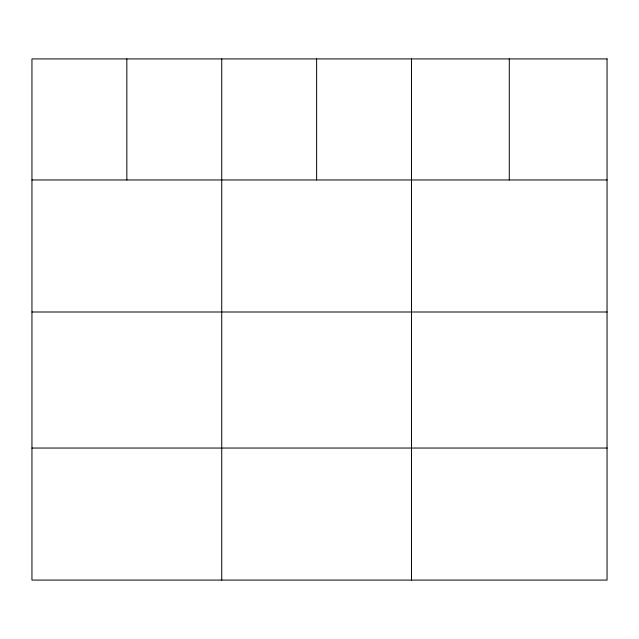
<?xml version="1.0" encoding="UTF-8"?>
<svg xmlns="http://www.w3.org/2000/svg" width="639" height="639" viewBox="0 0 639 639"><rect width="100%" height="100%" fill="white"/><g stroke="black" fill="none" stroke-linecap="round" stroke-linejoin="round"><path stroke-width="0.96" d="M31.95 179.966L607.05 179.966M31.95 312L607.05 312M31.95 448.043L607.05 448.043M509.283 58.916L509.283 179.966M411.516 58.916L411.516 580.084M316.624 58.916L316.624 179.966M221.733 58.916L221.733 580.084M126.841 58.916L126.841 179.966M607.05 58.916L31.95 58.916L31.95 580.084L607.05 580.084L607.05 58.916"/></g></svg>
